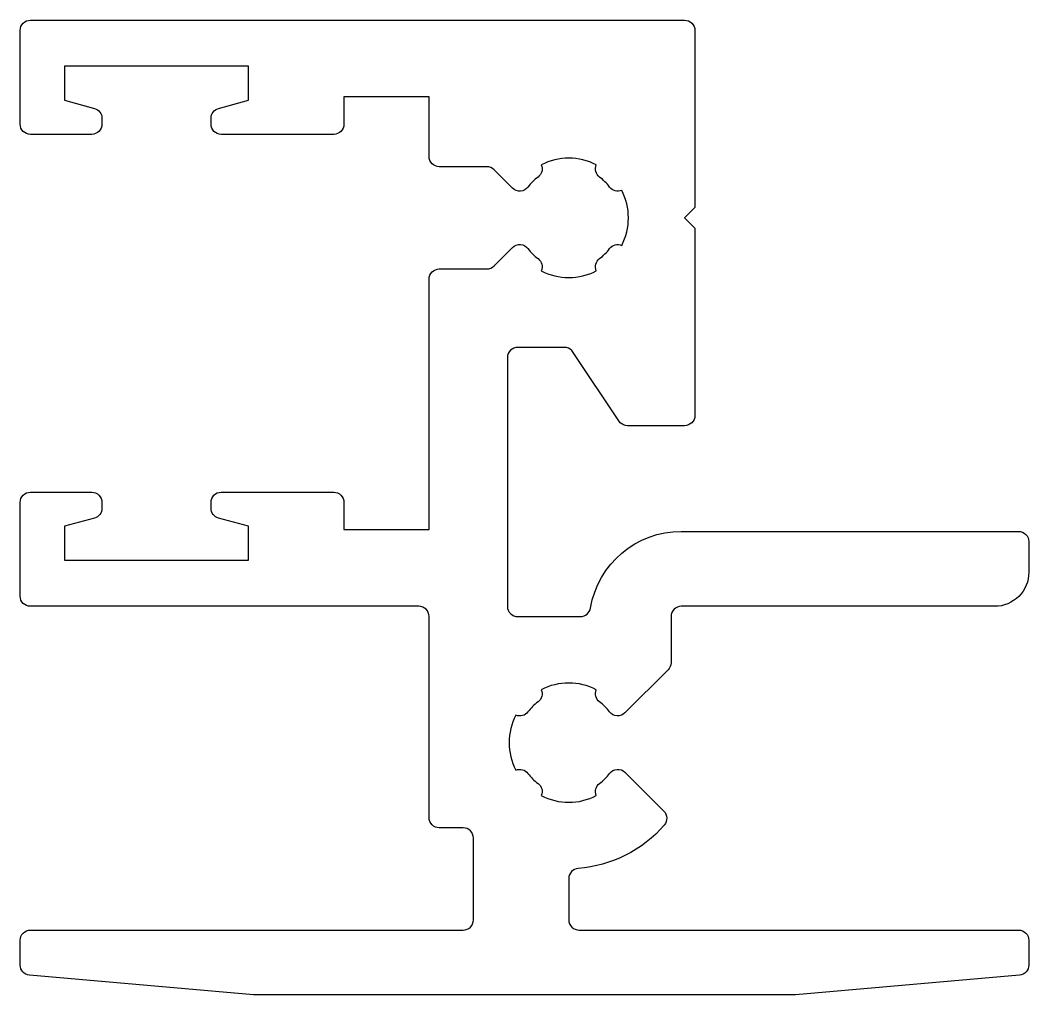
# Model space of a CAD drawing. Extents: x 44.6 to 74.2, y 250 to 278.6.
import ezdxf

# ---------------------------------------------------------------- set-up
doc = ezdxf.new("R2010")
doc.units = 0
doc.header["$LTSCALE"] = 15
doc.layers.get('0').update_dxf_attribs({"linetype": 'CONTINUOUS'})

msp = doc.modelspace()

# ---------------------------------------------------------------- linework, layer by layer
at = {"color": 0, "linetype": 'BYBLOCK', "ltscale": 5}
msp.add_lwpolyline([(64.358, 273.124), (64.058, 272.824), (64.358, 272.524), (64.358, 267.024, -0.414214), (64.058, 266.724), (62.382, 266.724, -0.198912), (62.17, 266.812), (60.746, 268.936, 0.198912), (60.534, 269.024), (59.158, 269.024, 0.414214), (58.858, 268.724), (58.858, 261.424, 0.414214), (59.158, 261.124), (61, 261.124, 0.365977), (61.296, 261.374, -0.365977), (63.958, 263.624), (73.858, 263.624, -0.414214), (74.158, 263.324), (74.158, 262.424, -0.414214), (73.158, 261.424), (63.958, 261.424, 0.414214), (63.658, 261.124), (63.658, 259.771, -0.198912), (63.57, 259.558), (62.307, 258.296, -0.45564), (61.856, 258.327, 0.069783), (61.561, 258.622, -0.342666), (61.465, 258.977, 0.244292), (59.851, 258.977, -0.342666), (59.755, 258.622, 0.069783), (59.46, 258.327, -0.342666), (59.105, 258.231, 0.244292), (59.105, 256.617, -0.342666), (59.46, 256.521, 0.069783), (59.755, 256.226, -0.342666), (59.851, 255.871, 0.244292), (61.465, 255.871, -0.342666), (61.561, 256.226, 0.069783), (61.856, 256.521, -0.45564), (62.307, 256.553), (63.445, 255.415, -0.392818), (63.46, 255.007, -0.198529), (60.935, 253.735, 0.392393), (60.658, 253.435), (60.658, 252.224, 0.414214), (60.958, 251.924), (73.858, 251.924, -0.414214), (74.158, 251.624), (74.158, 250.899, -0.388879), (73.884, 250.6), (67.313, 250.025, -0.02182), (67.287, 250.024), (51.429, 250.024, -0.02182), (51.403, 250.025), (44.832, 250.6, -0.388879), (44.558, 250.899), (44.558, 251.624, -0.414214), (44.858, 251.924), (57.558, 251.924, 0.414214), (57.858, 252.224), (57.858, 254.624, 0.414214), (57.558, 254.924), (56.858, 254.924, -0.414214), (56.558, 255.224), (56.558, 261.124, 0.414214), (56.258, 261.424), (44.858, 261.424, -0.414214), (44.558, 261.724), (44.558, 264.474, -0.414214), (44.858, 264.774), (46.658, 264.774, -0.414214), (46.958, 264.474), (46.958, 264.303, -0.338213), (46.737, 264.014), (45.858, 263.774), (45.858, 262.774), (51.258, 262.774), (51.258, 263.774), (50.379, 264.014, -0.338213), (50.158, 264.303), (50.158, 264.474, -0.414214), (50.458, 264.774), (53.758, 264.774, -0.414214), (54.058, 264.474), (54.058, 263.674), (56.558, 263.674), (56.558, 271.024, -0.414214), (56.858, 271.324), (58.256, 271.324, 0.198912), (58.468, 271.412), (59.009, 271.953, -0.45564), (59.46, 271.921, 0.069783), (59.755, 271.626, -0.342666), (59.851, 271.271, 0.244292), (61.465, 271.271, -0.342666), (61.561, 271.626, 0.069783), (61.856, 271.921, -0.342666), (62.211, 272.017, 0.244292), (62.211, 273.631, -0.342666), (61.856, 273.727, 0.069783), (61.561, 274.022, -0.342666), (61.465, 274.377, 0.244292), (59.851, 274.377, -0.342666), (59.755, 274.022, 0.069783), (59.46, 273.727, -0.45564), (59.009, 273.696), (58.468, 274.236, 0.198912), (58.256, 274.324), (56.858, 274.324, -0.414214), (56.558, 274.624), (56.558, 276.374), (54.058, 276.374), (54.058, 275.574, -0.414214), (53.758, 275.274), (50.458, 275.274, -0.414214), (50.158, 275.574), (50.158, 275.745, -0.338213), (50.379, 276.034), (51.258, 276.274), (51.258, 277.274), (45.858, 277.274), (45.858, 276.274), (46.737, 276.034, -0.338213), (46.958, 275.745), (46.958, 275.574, -0.414214), (46.658, 275.274), (44.858, 275.274, -0.414214), (44.558, 275.574), (44.558, 278.324, -0.414214), (44.858, 278.624), (64.058, 278.624, -0.414214), (64.358, 278.324)], format="xyb", close=True, dxfattribs=at)

doc.saveas('drawing.dxf')
